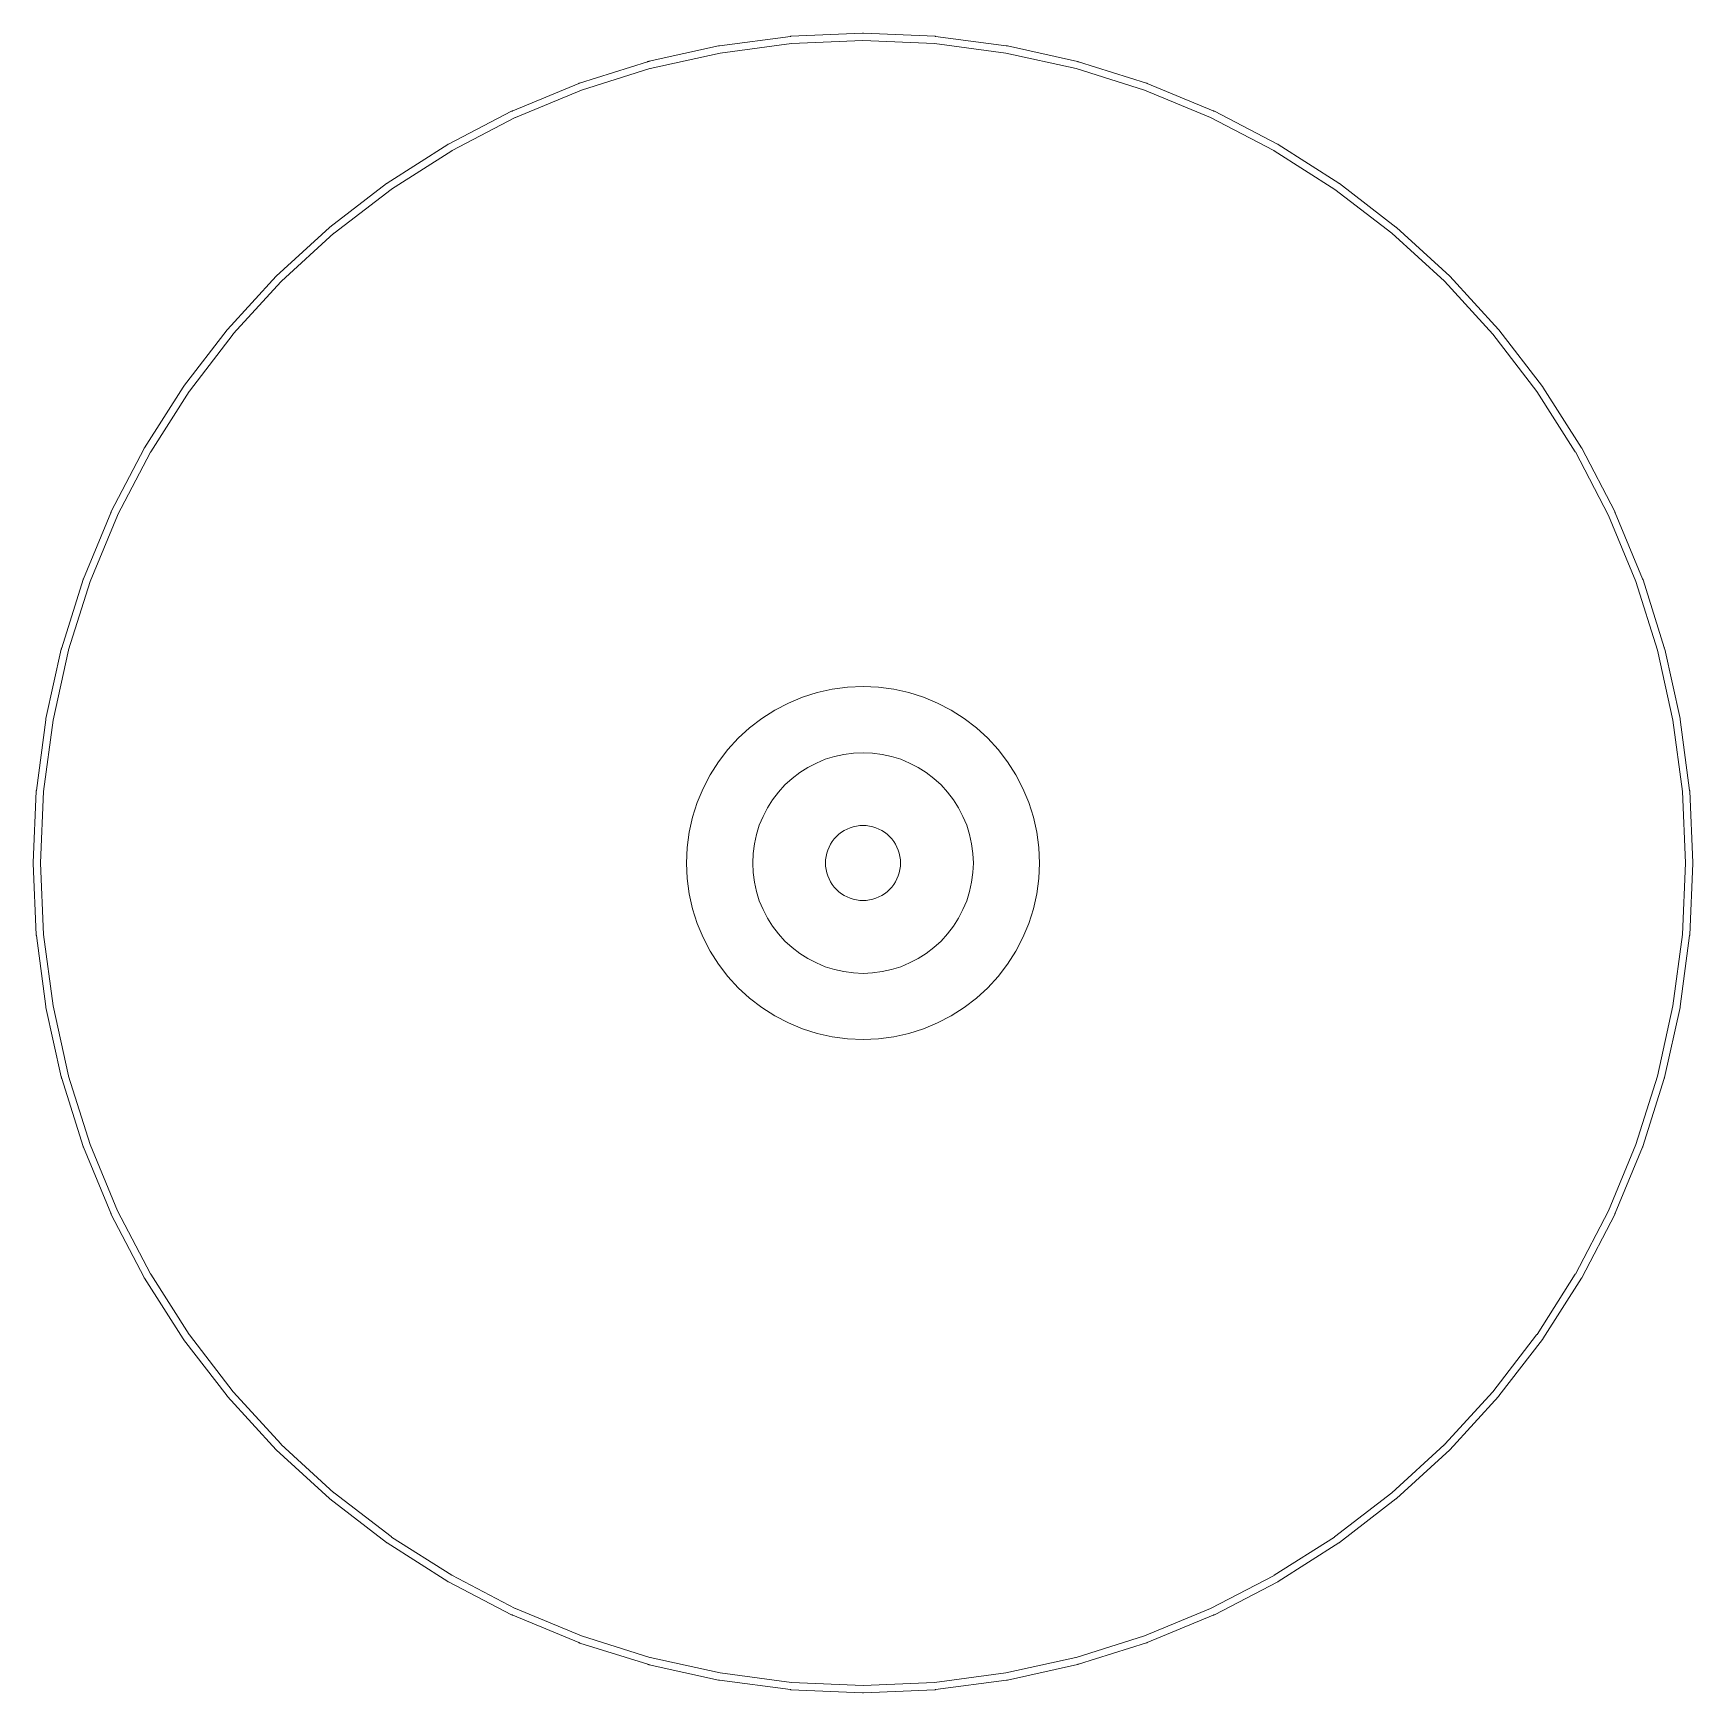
# Model space of a CAD drawing. Header units: millimetres. Extents: x 0.7 to 23.3, y -23.3 to -0.7.
import ezdxf

# ---------------------------------------------------------------- set-up
doc = ezdxf.new("R2010")
doc.units = ezdxf.units.MM
doc.layers.get('0').update_dxf_attribs({"lineweight": 25, "true_color": 0xffffff})

msp = doc.modelspace()

# ---------------------------------------------------------------- linework, layer by layer
at = {"lineweight": 13}
for p, q in [((10.035, -0.892), (9.091, -1.101)), ((10.039, -0.891), (10.035, -0.892)), ((10.043, -0.89), (10.039, -0.891)), ((10.048, -0.889), (10.043, -0.89)), ((10.051, -0.889), (10.048, -0.889)), ((11.015, -0.762), (10.051, -0.889)), ((10.056, -0.989), (11.028, -0.861)), ((11.019, -0.761), (11.015, -0.762)), ((11.992, -0.719), (11.019, -0.761)), ((11.028, -0.861), (11.029, -0.861)), ((11.029, -0.861), (11.998, -0.819)), ((11.993, -0.719), (11.992, -0.719)), ((11.998, -0.719), (11.993, -0.719)), ((12.002, -0.719), (11.998, -0.719)), ((11.998, -0.819), (12.971, -0.86)), ((12.007, -0.719), (12.002, -0.719)), ((12.008, -0.719), (12.007, -0.719)), ((12.981, -0.761), (12.008, -0.719)), ((12.971, -0.86), (12.972, -0.861)), ((12.972, -0.861), (13.944, -0.989)), ((12.985, -0.762), (12.981, -0.761)), ((13.948, -0.889), (12.985, -0.762)), ((13.949, -0.889), (13.948, -0.889)), ((13.952, -0.889), (13.949, -0.889)), ((13.957, -0.89), (13.952, -0.889)), ((13.961, -0.891), (13.957, -0.89)), ((13.965, -0.892), (13.961, -0.891)), ((14.918, -1.103), (13.965, -0.892)), ((9.07, -1.107), (8.148, -1.397)), ((9.074, -1.105), (9.07, -1.107)), ((9.078, -1.104), (9.074, -1.105)), ((9.082, -1.103), (9.078, -1.104)), ((9.087, -1.102), (9.082, -1.103)), ((9.091, -1.101), (9.087, -1.102)), ((9.108, -1.199), (10.056, -0.989)), ((13.944, -0.989), (14.896, -1.2)), ((14.922, -1.104), (14.918, -1.103)), ((14.927, -1.106), (14.922, -1.104)), ((14.93, -1.107), (14.927, -1.106)), ((15.852, -1.397), (14.93, -1.107)), ((8.174, -1.494), (9.1, -1.201)), ((9.1, -1.201), (9.104, -1.2)), ((9.104, -1.2), (9.108, -1.199)), ((14.896, -1.2), (15.826, -1.494)), ((8.136, -1.402), (7.238, -1.773)), ((7.277, -1.865), (8.174, -1.494)), ((8.14, -1.4), (8.136, -1.402)), ((8.144, -1.398), (8.14, -1.4)), ((8.148, -1.397), (8.144, -1.398)), ((15.826, -1.494), (15.826, -1.494)), ((15.826, -1.494), (16.726, -1.866)), ((15.856, -1.398), (15.852, -1.397)), ((15.86, -1.4), (15.856, -1.398)), ((15.864, -1.402), (15.86, -1.4)), ((16.761, -1.773), (15.864, -1.402)), ((7.223, -1.781), (6.365, -2.227)), ((7.227, -1.779), (7.223, -1.781)), ((7.23, -1.777), (7.227, -1.779)), ((7.234, -1.775), (7.23, -1.777)), ((7.238, -1.773), (7.234, -1.775)), ((16.762, -1.773), (16.761, -1.773)), ((16.766, -1.775), (16.762, -1.773)), ((16.77, -1.777), (16.766, -1.775)), ((16.773, -1.779), (16.77, -1.777)), ((16.777, -1.781), (16.773, -1.779)), ((17.634, -2.227), (16.777, -1.781)), ((6.413, -2.315), (7.273, -1.867)), ((7.273, -1.867), (7.274, -1.866)), ((7.274, -1.866), (7.277, -1.865)), ((16.726, -1.866), (17.587, -2.315)), ((6.357, -2.231), (5.531, -2.758)), ((6.361, -2.229), (6.357, -2.231)), ((6.365, -2.227), (6.361, -2.229)), ((17.635, -2.227), (17.634, -2.227)), ((17.639, -2.229), (17.635, -2.227)), ((17.643, -2.231), (17.639, -2.229)), ((18.469, -2.758), (17.643, -2.231)), ((5.592, -2.837), (6.411, -2.316)), ((6.411, -2.316), (6.413, -2.315)), ((17.587, -2.315), (17.589, -2.316)), ((17.589, -2.316), (18.415, -2.842)), ((5.523, -2.764), (4.75, -3.357)), ((4.811, -3.436), (5.585, -2.842)), ((5.524, -2.763), (5.523, -2.764)), ((5.528, -2.76), (5.524, -2.763)), ((5.531, -2.758), (5.528, -2.76)), ((5.585, -2.842), (5.588, -2.84)), ((5.588, -2.84), (5.592, -2.837)), ((5.588, -2.84), (5.588, -2.84)), ((18.415, -2.842), (18.416, -2.842)), ((18.416, -2.842), (19.189, -3.436)), ((18.472, -2.76), (18.469, -2.758)), ((18.476, -2.763), (18.472, -2.76)), ((19.246, -3.354), (18.476, -2.763)), ((4.747, -3.359), (4.024, -4.021)), ((4.75, -3.357), (4.747, -3.359)), ((19.25, -3.357), (19.246, -3.354)), ((19.253, -3.359), (19.25, -3.357)), ((19.976, -4.021), (19.253, -3.359)), ((4.095, -4.092), (4.808, -3.438)), ((4.808, -3.438), (4.809, -3.437)), ((4.809, -3.437), (4.811, -3.436)), ((19.189, -3.436), (19.19, -3.436)), ((19.19, -3.436), (19.904, -4.091)), ((4.021, -4.024), (3.359, -4.747)), ((4.024, -4.021), (4.021, -4.024)), ((19.979, -4.024), (19.976, -4.021)), ((20.641, -4.747), (19.979, -4.024)), ((3.438, -4.808), (4.092, -4.095)), ((4.092, -4.095), (4.094, -4.094)), ((4.094, -4.094), (4.095, -4.092)), ((19.904, -4.091), (19.905, -4.092)), ((19.905, -4.092), (20.563, -4.809)), ((3.357, -4.75), (2.764, -5.523)), ((2.842, -5.585), (3.436, -4.811)), ((3.359, -4.747), (3.357, -4.75)), ((3.436, -4.811), (3.437, -4.809)), ((3.437, -4.809), (3.438, -4.808)), ((20.563, -4.809), (20.564, -4.811)), ((20.564, -4.811), (21.16, -5.588)), ((20.643, -4.75), (20.641, -4.747)), ((21.236, -5.522), (20.643, -4.75)), ((2.758, -5.531), (2.231, -6.357)), ((2.316, -6.411), (2.837, -5.592)), ((2.76, -5.528), (2.758, -5.531)), ((2.763, -5.524), (2.76, -5.528)), ((2.764, -5.523), (2.763, -5.524)), ((2.837, -5.592), (2.84, -5.588)), ((2.84, -5.588), (2.842, -5.585)), ((2.84, -5.588), (2.84, -5.588)), ((21.16, -5.588), (21.16, -5.588)), ((21.16, -5.588), (21.684, -6.411)), ((21.237, -5.524), (21.236, -5.522)), ((21.24, -5.528), (21.237, -5.524)), ((21.242, -5.531), (21.24, -5.528)), ((21.769, -6.357), (21.242, -5.531)), ((2.227, -6.366), (1.781, -7.223)), ((1.867, -7.273), (2.315, -6.413)), ((2.229, -6.361), (2.227, -6.365)), ((2.227, -6.365), (2.227, -6.366)), ((2.231, -6.357), (2.229, -6.361)), ((2.315, -6.413), (2.316, -6.411)), ((21.684, -6.411), (21.685, -6.412)), ((21.685, -6.412), (22.133, -7.274)), ((21.771, -6.361), (21.769, -6.357)), ((22.219, -7.223), (21.771, -6.361)), ((1.773, -7.239), (1.402, -8.136)), ((1.494, -8.173), (1.865, -7.277)), ((1.775, -7.234), (1.773, -7.238)), ((1.773, -7.238), (1.773, -7.239)), ((1.777, -7.23), (1.775, -7.234)), ((1.779, -7.227), (1.777, -7.23)), ((1.781, -7.223), (1.779, -7.227)), ((1.865, -7.277), (1.866, -7.274)), ((1.866, -7.274), (1.867, -7.273)), ((22.133, -7.274), (22.506, -8.173)), ((22.221, -7.227), (22.219, -7.223)), ((22.223, -7.23), (22.221, -7.227)), ((22.225, -7.234), (22.223, -7.23)), ((22.227, -7.238), (22.225, -7.234)), ((22.227, -7.24), (22.227, -7.238)), ((22.598, -8.136), (22.227, -7.24)), ((1.397, -8.148), (1.106, -9.073)), ((1.201, -9.1), (1.494, -8.174)), ((1.398, -8.144), (1.397, -8.148)), ((1.4, -8.14), (1.398, -8.144)), ((1.402, -8.136), (1.4, -8.14)), ((1.494, -8.174), (1.494, -8.173)), ((22.506, -8.173), (22.506, -8.174)), ((22.506, -8.174), (22.8, -9.105)), ((22.6, -8.14), (22.598, -8.136)), ((22.602, -8.144), (22.6, -8.14)), ((22.603, -8.148), (22.602, -8.144)), ((22.604, -8.152), (22.603, -8.148)), ((22.893, -9.07), (22.604, -8.152)), ((1.101, -9.092), (0.892, -10.035)), ((0.989, -10.056), (1.199, -9.108)), ((1.102, -9.087), (1.101, -9.091)), ((1.101, -9.091), (1.101, -9.092)), ((1.103, -9.082), (1.102, -9.087)), ((1.104, -9.078), (1.103, -9.082)), ((1.105, -9.074), (1.104, -9.078)), ((1.106, -9.073), (1.105, -9.074)), ((1.199, -9.108), (1.2, -9.105)), ((1.2, -9.104), (1.201, -9.1)), ((1.2, -9.105), (1.2, -9.104)), ((22.8, -9.105), (23.011, -10.056)), ((22.894, -9.073), (22.893, -9.07)), ((22.896, -9.078), (22.894, -9.073)), ((22.897, -9.082), (22.896, -9.078)), ((22.899, -9.091), (22.897, -9.082)), ((23.108, -10.035), (22.899, -9.091)), ((11.379, -9.682), (11.179, -9.745)), ((11.583, -9.636), (11.379, -9.682)), ((11.791, -9.609), (11.583, -9.636)), ((12, -9.6), (11.791, -9.609)), ((12.209, -9.609), (12, -9.6)), ((12.417, -9.636), (12.209, -9.609)), ((12.621, -9.682), (12.417, -9.636)), ((12.821, -9.745), (12.621, -9.682)), ((10.8, -9.922), (10.623, -10.034)), ((10.986, -9.825), (10.8, -9.922)), ((11.179, -9.745), (10.986, -9.825)), ((13.014, -9.825), (12.821, -9.745)), ((13.2, -9.922), (13.014, -9.825)), ((13.377, -10.034), (13.2, -9.922)), ((0.889, -10.052), (0.762, -11.015)), ((0.861, -11.028), (0.989, -10.056)), ((0.89, -10.043), (0.889, -10.048)), ((0.889, -10.048), (0.889, -10.052)), ((0.891, -10.039), (0.89, -10.043)), ((0.892, -10.035), (0.891, -10.039)), ((10.623, -10.034), (10.457, -10.161)), ((13.543, -10.161), (13.377, -10.034)), ((23.011, -10.056), (23.139, -11.028)), ((23.109, -10.039), (23.108, -10.035)), ((23.11, -10.043), (23.109, -10.039)), ((23.111, -10.048), (23.11, -10.043)), ((23.238, -11.015), (23.111, -10.048)), ((10.303, -10.303), (10.161, -10.457)), ((10.457, -10.161), (10.303, -10.303)), ((13.697, -10.303), (13.543, -10.161)), ((13.839, -10.457), (13.697, -10.303)), ((10.161, -10.457), (10.034, -10.623)), ((11.366, -10.641), (11.487, -10.59)), ((11.487, -10.59), (11.612, -10.551)), ((11.612, -10.551), (11.74, -10.523)), ((11.74, -10.523), (11.869, -10.506)), ((11.869, -10.506), (12, -10.5)), ((12, -10.5), (12.131, -10.506)), ((12.131, -10.506), (12.26, -10.523)), ((12.26, -10.523), (12.388, -10.551)), ((12.388, -10.551), (12.513, -10.59)), ((12.513, -10.59), (12.634, -10.641)), ((13.966, -10.623), (13.839, -10.457)), ((9.922, -10.8), (9.825, -10.986)), ((10.034, -10.623), (9.922, -10.8)), ((11.036, -10.851), (11.14, -10.771)), ((11.14, -10.771), (11.25, -10.701)), ((11.25, -10.701), (11.366, -10.641)), ((12.634, -10.641), (12.75, -10.701)), ((12.75, -10.701), (12.86, -10.771)), ((12.86, -10.771), (12.964, -10.851)), ((14.078, -10.8), (13.966, -10.623)), ((14.175, -10.986), (14.078, -10.8)), ((0.761, -11.023), (0.719, -11.992)), ((0.762, -11.015), (0.761, -11.019)), ((0.761, -11.019), (0.761, -11.023)), ((0.819, -11.998), (0.861, -11.028)), ((9.825, -10.986), (9.745, -11.179)), ((10.771, -11.14), (10.851, -11.036)), ((10.851, -11.036), (10.939, -10.939)), ((10.939, -10.939), (11.036, -10.851)), ((12.964, -10.851), (13.061, -10.939)), ((13.061, -10.939), (13.149, -11.036)), ((13.149, -11.036), (13.229, -11.14)), ((14.255, -11.179), (14.175, -10.986)), ((23.139, -11.028), (23.139, -11.029)), ((23.139, -11.029), (23.181, -11.998)), ((23.239, -11.019), (23.238, -11.015)), ((23.239, -11.023), (23.239, -11.019)), ((23.281, -11.992), (23.239, -11.023)), ((9.745, -11.179), (9.682, -11.379)), ((10.641, -11.366), (10.701, -11.25)), ((10.701, -11.25), (10.771, -11.14)), ((13.229, -11.14), (13.299, -11.25)), ((13.299, -11.25), (13.359, -11.366)), ((14.318, -11.379), (14.255, -11.179)), ((9.682, -11.379), (9.636, -11.583)), ((10.551, -11.612), (10.59, -11.487)), ((10.59, -11.487), (10.641, -11.366)), ((11.911, -11.498), (11.868, -11.507)), ((11.956, -11.492), (11.911, -11.498)), ((12, -11.49), (11.956, -11.492)), ((12.044, -11.492), (12, -11.49)), ((12.089, -11.498), (12.044, -11.492)), ((12.132, -11.507), (12.089, -11.498)), ((13.359, -11.366), (13.41, -11.487)), ((13.41, -11.487), (13.449, -11.612)), ((14.364, -11.583), (14.318, -11.379)), ((9.636, -11.583), (9.609, -11.791)), ((10.523, -11.74), (10.551, -11.612)), ((11.582, -11.707), (11.558, -11.745)), ((11.609, -11.672), (11.582, -11.707)), ((11.639, -11.639), (11.609, -11.672)), ((11.672, -11.609), (11.639, -11.639)), ((11.707, -11.582), (11.672, -11.609)), ((11.745, -11.558), (11.707, -11.582)), ((11.784, -11.538), (11.745, -11.558)), ((11.826, -11.521), (11.784, -11.538)), ((11.868, -11.507), (11.826, -11.521)), ((12.174, -11.521), (12.132, -11.507)), ((12.216, -11.538), (12.174, -11.521)), ((12.255, -11.558), (12.216, -11.538)), ((12.293, -11.582), (12.255, -11.558)), ((12.328, -11.609), (12.293, -11.582)), ((12.361, -11.639), (12.328, -11.609)), ((12.391, -11.672), (12.361, -11.639)), ((12.418, -11.707), (12.391, -11.672)), ((12.442, -11.745), (12.418, -11.707)), ((13.449, -11.612), (13.477, -11.74)), ((14.391, -11.791), (14.364, -11.583)), ((9.609, -11.791), (9.6, -12)), ((10.5, -12), (10.506, -11.869)), ((10.506, -11.869), (10.523, -11.74)), ((11.492, -11.956), (11.49, -12)), ((11.498, -11.911), (11.492, -11.956)), ((11.507, -11.868), (11.498, -11.911)), ((11.521, -11.826), (11.507, -11.868)), ((11.538, -11.784), (11.521, -11.826)), ((11.558, -11.745), (11.538, -11.784)), ((12.462, -11.784), (12.442, -11.745)), ((12.479, -11.826), (12.462, -11.784)), ((12.493, -11.868), (12.479, -11.826)), ((12.502, -11.911), (12.493, -11.868)), ((12.508, -11.956), (12.502, -11.911)), ((12.51, -12), (12.508, -11.956)), ((13.477, -11.74), (13.494, -11.869)), ((13.494, -11.869), (13.5, -12)), ((14.4, -12), (14.391, -11.791)), ((0.719, -11.992), (0.719, -11.993)), ((0.719, -11.993), (0.719, -11.998)), ((0.719, -11.998), (0.719, -12.002)), ((0.719, -12.002), (0.719, -12.007)), ((0.719, -12.007), (0.719, -12.008)), ((0.719, -12.008), (0.761, -12.977)), ((0.819, -12), (0.819, -11.998)), ((0.819, -12.002), (0.819, -12)), ((0.861, -12.972), (0.819, -12.002)), ((9.6, -12), (9.609, -12.209)), ((10.506, -12.131), (10.5, -12)), ((10.523, -12.26), (10.506, -12.131)), ((11.49, -12), (11.492, -12.044)), ((11.492, -12.044), (11.498, -12.089)), ((11.498, -12.089), (11.507, -12.132)), ((11.507, -12.132), (11.521, -12.174)), ((11.521, -12.174), (11.538, -12.216)), ((12.462, -12.216), (12.479, -12.174)), ((12.479, -12.174), (12.493, -12.132)), ((12.493, -12.132), (12.502, -12.089)), ((12.502, -12.089), (12.508, -12.044)), ((12.508, -12.044), (12.51, -12)), ((13.494, -12.131), (13.477, -12.26)), ((13.5, -12), (13.494, -12.131)), ((14.391, -12.209), (14.4, -12)), ((23.181, -12.002), (23.139, -12.971)), ((23.181, -11.998), (23.181, -12)), ((23.181, -12), (23.181, -12.002)), ((23.239, -12.977), (23.281, -12.008)), ((23.281, -11.998), (23.281, -11.992)), ((23.281, -12.002), (23.281, -11.998)), ((23.281, -12.008), (23.281, -12.002)), ((9.609, -12.209), (9.636, -12.417)), ((10.551, -12.388), (10.523, -12.26)), ((10.59, -12.513), (10.551, -12.388)), ((11.538, -12.216), (11.558, -12.255)), ((11.558, -12.255), (11.582, -12.293)), ((11.582, -12.293), (11.609, -12.328)), ((11.609, -12.328), (11.639, -12.361)), ((11.639, -12.361), (11.672, -12.391)), ((11.672, -12.391), (11.707, -12.418)), ((12.293, -12.418), (12.328, -12.391)), ((12.328, -12.391), (12.361, -12.361)), ((12.361, -12.361), (12.391, -12.328)), ((12.391, -12.328), (12.418, -12.293)), ((12.418, -12.293), (12.442, -12.255)), ((12.442, -12.255), (12.462, -12.216)), ((13.449, -12.388), (13.41, -12.513)), ((13.477, -12.26), (13.449, -12.388)), ((14.364, -12.417), (14.391, -12.209)), ((9.636, -12.417), (9.682, -12.621)), ((9.682, -12.621), (9.745, -12.821)), ((10.641, -12.634), (10.59, -12.513)), ((10.701, -12.75), (10.641, -12.634)), ((11.707, -12.418), (11.745, -12.442)), ((11.745, -12.442), (11.784, -12.462)), ((11.784, -12.462), (11.826, -12.479)), ((11.826, -12.479), (11.868, -12.493)), ((11.868, -12.493), (11.911, -12.502)), ((11.911, -12.502), (11.956, -12.508)), ((11.956, -12.508), (12, -12.51)), ((12, -12.51), (12.044, -12.508)), ((12.044, -12.508), (12.089, -12.502)), ((12.089, -12.502), (12.132, -12.493)), ((12.132, -12.493), (12.174, -12.479)), ((12.174, -12.479), (12.216, -12.462)), ((12.216, -12.462), (12.255, -12.442)), ((12.255, -12.442), (12.293, -12.418)), ((13.359, -12.634), (13.299, -12.75)), ((13.41, -12.513), (13.359, -12.634)), ((14.255, -12.821), (14.318, -12.621)), ((14.318, -12.621), (14.364, -12.417)), ((9.745, -12.821), (9.825, -13.014)), ((10.771, -12.86), (10.701, -12.75)), ((10.851, -12.964), (10.771, -12.86)), ((13.229, -12.86), (13.149, -12.964)), ((13.299, -12.75), (13.229, -12.86)), ((14.175, -13.014), (14.255, -12.821)), ((0.761, -12.977), (0.761, -12.981)), ((0.761, -12.981), (0.762, -12.985)), ((0.762, -12.985), (0.889, -13.949)), ((0.989, -13.944), (0.861, -12.972)), ((9.825, -13.014), (9.922, -13.2)), ((10.939, -13.061), (10.851, -12.964)), ((11.036, -13.149), (10.939, -13.061)), ((13.061, -13.061), (12.964, -13.149)), ((13.149, -12.964), (13.061, -13.061)), ((14.078, -13.2), (14.175, -13.014)), ((23.139, -12.972), (23.011, -13.944)), ((23.111, -13.952), (23.238, -12.985)), ((23.139, -12.971), (23.139, -12.972)), ((23.238, -12.985), (23.239, -12.981)), ((23.239, -12.981), (23.239, -12.977)), ((9.922, -13.2), (10.034, -13.377)), ((11.14, -13.229), (11.036, -13.149)), ((11.25, -13.299), (11.14, -13.229)), ((11.366, -13.359), (11.25, -13.299)), ((12.75, -13.299), (12.634, -13.359)), ((12.86, -13.229), (12.75, -13.299)), ((12.964, -13.149), (12.86, -13.229)), ((13.966, -13.377), (14.078, -13.2)), ((10.034, -13.377), (10.161, -13.543)), ((11.487, -13.41), (11.366, -13.359)), ((11.612, -13.449), (11.487, -13.41)), ((11.74, -13.477), (11.612, -13.449)), ((11.869, -13.494), (11.74, -13.477)), ((12, -13.5), (11.869, -13.494)), ((12.131, -13.494), (12, -13.5)), ((12.26, -13.477), (12.131, -13.494)), ((12.388, -13.449), (12.26, -13.477)), ((12.513, -13.41), (12.388, -13.449)), ((12.634, -13.359), (12.513, -13.41)), ((13.839, -13.543), (13.966, -13.377)), ((10.161, -13.543), (10.303, -13.697)), ((10.303, -13.697), (10.457, -13.839)), ((13.543, -13.839), (13.697, -13.697)), ((13.697, -13.697), (13.839, -13.543)), ((0.889, -13.949), (0.889, -13.952)), ((0.889, -13.952), (0.89, -13.957)), ((0.89, -13.957), (0.891, -13.961)), ((0.891, -13.961), (0.892, -13.965)), ((0.892, -13.965), (1.101, -14.908)), ((1.199, -14.892), (0.989, -13.944)), ((10.457, -13.839), (10.623, -13.966)), ((10.623, -13.966), (10.8, -14.078)), ((13.2, -14.078), (13.377, -13.966)), ((13.377, -13.966), (13.543, -13.839)), ((23.011, -13.944), (22.8, -14.896)), ((22.897, -14.918), (23.108, -13.965)), ((23.108, -13.965), (23.109, -13.961)), ((23.109, -13.961), (23.11, -13.957)), ((23.11, -13.957), (23.111, -13.952)), ((10.8, -14.078), (10.986, -14.175)), ((10.986, -14.175), (11.179, -14.255)), ((12.821, -14.255), (13.014, -14.175)), ((13.014, -14.175), (13.2, -14.078)), ((11.179, -14.255), (11.379, -14.318)), ((11.379, -14.318), (11.583, -14.364)), ((11.583, -14.364), (11.791, -14.391)), ((11.791, -14.391), (12, -14.4)), ((12, -14.4), (12.209, -14.391)), ((12.209, -14.391), (12.417, -14.364)), ((12.417, -14.364), (12.621, -14.318)), ((12.621, -14.318), (12.821, -14.255)), ((1.101, -14.908), (1.101, -14.909)), ((1.101, -14.909), (1.102, -14.913)), ((1.102, -14.913), (1.103, -14.918)), ((1.103, -14.918), (1.104, -14.922)), ((1.104, -14.922), (1.105, -14.926)), ((1.105, -14.926), (1.107, -14.93)), ((1.107, -14.93), (1.397, -15.852)), ((1.2, -14.895), (1.199, -14.892)), ((1.2, -14.896), (1.2, -14.895)), ((1.201, -14.9), (1.2, -14.896)), ((1.494, -15.826), (1.201, -14.9)), ((22.799, -14.9), (22.506, -15.826)), ((22.603, -15.852), (22.893, -14.93)), ((22.8, -14.896), (22.799, -14.9)), ((22.893, -14.93), (22.894, -14.927)), ((22.894, -14.927), (22.896, -14.922)), ((22.896, -14.922), (22.897, -14.918)), ((1.397, -15.852), (1.398, -15.856)), ((1.398, -15.856), (1.4, -15.86)), ((1.4, -15.86), (1.402, -15.864)), ((1.402, -15.864), (1.773, -16.761)), ((1.867, -16.727), (1.494, -15.826)), ((22.506, -15.826), (22.133, -16.727)), ((22.227, -16.76), (22.598, -15.864)), ((22.506, -15.826), (22.506, -15.826)), ((22.598, -15.864), (22.6, -15.86)), ((22.6, -15.86), (22.602, -15.856)), ((22.602, -15.856), (22.603, -15.852)), ((1.773, -16.761), (1.773, -16.762)), ((1.773, -16.762), (1.775, -16.766)), ((1.775, -16.766), (1.777, -16.77)), ((1.777, -16.77), (1.779, -16.773)), ((1.779, -16.773), (1.781, -16.777)), ((1.781, -16.777), (2.227, -17.634)), ((2.315, -17.587), (1.867, -16.727)), ((22.133, -16.727), (21.685, -17.588)), ((21.771, -17.639), (22.219, -16.777)), ((22.219, -16.777), (22.221, -16.773)), ((22.221, -16.773), (22.223, -16.77)), ((22.223, -16.77), (22.225, -16.766)), ((22.225, -16.766), (22.227, -16.762)), ((22.227, -16.762), (22.227, -16.76)), ((2.316, -17.589), (2.315, -17.587)), ((2.837, -18.408), (2.316, -17.589)), ((21.684, -17.589), (21.163, -18.408)), ((21.685, -17.588), (21.684, -17.589)), ((2.227, -17.634), (2.227, -17.635)), ((2.227, -17.635), (2.229, -17.639)), ((2.229, -17.639), (2.231, -17.643)), ((2.231, -17.643), (2.758, -18.469)), ((21.242, -18.469), (21.769, -17.643)), ((21.769, -17.643), (21.771, -17.639)), ((2.758, -18.469), (2.76, -18.472)), ((2.76, -18.472), (2.763, -18.476)), ((2.763, -18.476), (2.764, -18.477)), ((2.764, -18.477), (3.354, -19.246)), ((2.84, -18.412), (2.837, -18.408)), ((2.842, -18.415), (2.84, -18.412)), ((3.436, -19.189), (2.842, -18.415)), ((21.158, -18.415), (20.564, -19.189)), ((20.646, -19.246), (21.236, -18.478)), ((21.16, -18.412), (21.158, -18.415)), ((21.163, -18.408), (21.16, -18.412)), ((21.236, -18.478), (21.237, -18.476)), ((21.237, -18.476), (21.24, -18.472)), ((21.24, -18.472), (21.242, -18.469)), ((3.354, -19.246), (3.357, -19.25)), ((3.357, -19.25), (3.359, -19.253)), ((3.359, -19.253), (4.021, -19.976)), ((4.089, -19.902), (3.436, -19.189)), ((20.564, -19.19), (19.911, -19.902)), ((19.979, -19.976), (20.641, -19.253)), ((20.564, -19.189), (20.564, -19.19)), ((20.641, -19.253), (20.643, -19.25)), ((20.643, -19.25), (20.646, -19.246)), ((4.021, -19.976), (4.024, -19.979)), ((4.024, -19.979), (4.747, -20.641)), ((4.091, -19.904), (4.089, -19.902)), ((4.092, -19.905), (4.091, -19.904)), ((4.808, -20.562), (4.092, -19.905)), ((19.902, -19.911), (19.19, -20.564)), ((19.253, -20.641), (19.976, -19.979)), ((19.905, -19.908), (19.902, -19.911)), ((19.908, -19.905), (19.905, -19.908)), ((19.911, -19.902), (19.908, -19.905)), ((19.976, -19.979), (19.979, -19.976)), ((4.747, -20.641), (4.75, -20.643)), ((4.75, -20.643), (5.522, -21.236)), ((4.809, -20.563), (4.808, -20.562)), ((4.811, -20.564), (4.809, -20.563)), ((5.585, -21.158), (4.811, -20.564)), ((19.189, -20.564), (18.412, -21.16)), ((18.478, -21.236), (19.246, -20.646)), ((19.19, -20.564), (19.189, -20.564)), ((19.246, -20.646), (19.25, -20.643)), ((19.25, -20.643), (19.253, -20.641)), ((5.588, -21.16), (5.585, -21.158)), ((5.592, -21.163), (5.588, -21.16)), ((5.588, -21.16), (5.588, -21.16)), ((6.411, -21.684), (5.592, -21.163)), ((18.408, -21.163), (17.589, -21.684)), ((18.412, -21.16), (18.408, -21.163)), ((5.522, -21.236), (5.524, -21.237)), ((5.524, -21.237), (5.528, -21.24)), ((5.528, -21.24), (5.531, -21.242)), ((5.531, -21.242), (6.357, -21.769)), ((17.643, -21.769), (18.469, -21.242)), ((18.469, -21.242), (18.472, -21.24)), ((18.472, -21.24), (18.476, -21.237)), ((18.476, -21.237), (18.478, -21.236)), ((6.357, -21.769), (6.361, -21.771)), ((6.361, -21.771), (6.365, -21.773)), ((6.365, -21.773), (7.223, -22.219)), ((7.273, -22.133), (6.411, -21.684)), ((17.588, -21.685), (16.723, -22.135)), ((16.777, -22.219), (17.639, -21.771)), ((17.589, -21.684), (17.588, -21.685)), ((17.639, -21.771), (17.643, -21.769)), ((7.223, -22.219), (7.227, -22.221)), ((7.227, -22.221), (7.23, -22.223)), ((7.23, -22.223), (7.234, -22.225)), ((7.234, -22.225), (7.238, -22.227)), ((7.238, -22.227), (7.24, -22.227)), ((7.24, -22.227), (8.136, -22.598)), ((7.274, -22.133), (7.273, -22.133)), ((7.277, -22.135), (7.274, -22.133)), ((8.173, -22.506), (7.277, -22.135)), ((16.723, -22.135), (15.826, -22.506)), ((15.864, -22.598), (16.76, -22.227)), ((16.76, -22.227), (16.762, -22.227)), ((16.762, -22.227), (16.766, -22.225)), ((16.766, -22.225), (16.77, -22.223)), ((16.77, -22.223), (16.773, -22.221)), ((16.773, -22.221), (16.777, -22.219)), ((8.174, -22.506), (8.173, -22.506)), ((9.1, -22.799), (8.174, -22.506)), ((15.826, -22.506), (14.9, -22.799)), ((8.136, -22.598), (8.14, -22.6)), ((8.14, -22.6), (8.144, -22.602)), ((8.144, -22.602), (8.148, -22.603)), ((8.148, -22.603), (8.152, -22.604)), ((8.152, -22.604), (9.073, -22.894)), ((14.93, -22.893), (15.852, -22.603)), ((15.852, -22.603), (15.856, -22.602)), ((15.856, -22.602), (15.86, -22.6)), ((15.86, -22.6), (15.864, -22.598)), ((9.073, -22.894), (9.074, -22.895)), ((9.074, -22.895), (9.078, -22.896)), ((9.078, -22.896), (9.082, -22.897)), ((9.082, -22.897), (9.087, -22.898)), ((9.087, -22.898), (9.091, -22.899)), ((9.091, -22.899), (9.092, -22.899)), ((9.092, -22.899), (10.035, -23.108)), ((9.104, -22.8), (9.1, -22.799)), ((9.108, -22.801), (9.104, -22.8)), ((10.056, -23.011), (9.108, -22.801)), ((11.028, -23.139), (10.056, -23.011)), ((13.944, -23.011), (12.972, -23.139)), ((14.892, -22.801), (13.944, -23.011)), ((13.965, -23.108), (14.918, -22.897)), ((14.896, -22.8), (14.892, -22.801)), ((14.9, -22.799), (14.896, -22.8)), ((14.918, -22.897), (14.922, -22.896)), ((14.922, -22.896), (14.927, -22.894)), ((14.927, -22.894), (14.93, -22.893)), ((10.035, -23.108), (10.039, -23.109)), ((10.039, -23.109), (10.043, -23.11)), ((10.043, -23.11), (10.048, -23.111)), ((10.048, -23.111), (11.015, -23.238)), ((11.015, -23.238), (11.019, -23.239)), ((12.002, -23.181), (11.028, -23.139)), ((12.971, -23.139), (12.002, -23.181)), ((12.972, -23.139), (12.971, -23.139)), ((12.981, -23.239), (12.985, -23.238)), ((12.985, -23.238), (13.952, -23.111)), ((13.952, -23.111), (13.957, -23.11)), ((13.957, -23.11), (13.961, -23.109)), ((13.961, -23.109), (13.965, -23.108)), ((11.019, -23.239), (11.992, -23.281)), ((11.992, -23.281), (11.993, -23.281)), ((11.993, -23.281), (11.998, -23.281)), ((11.998, -23.281), (12.002, -23.281)), ((12.002, -23.281), (12.007, -23.281)), ((12.007, -23.281), (12.008, -23.281)), ((12.008, -23.281), (12.977, -23.239)), ((12.977, -23.239), (12.981, -23.239))]:
    msp.add_line(p, q, dxfattribs=at)

doc.saveas('drawing.dxf')
